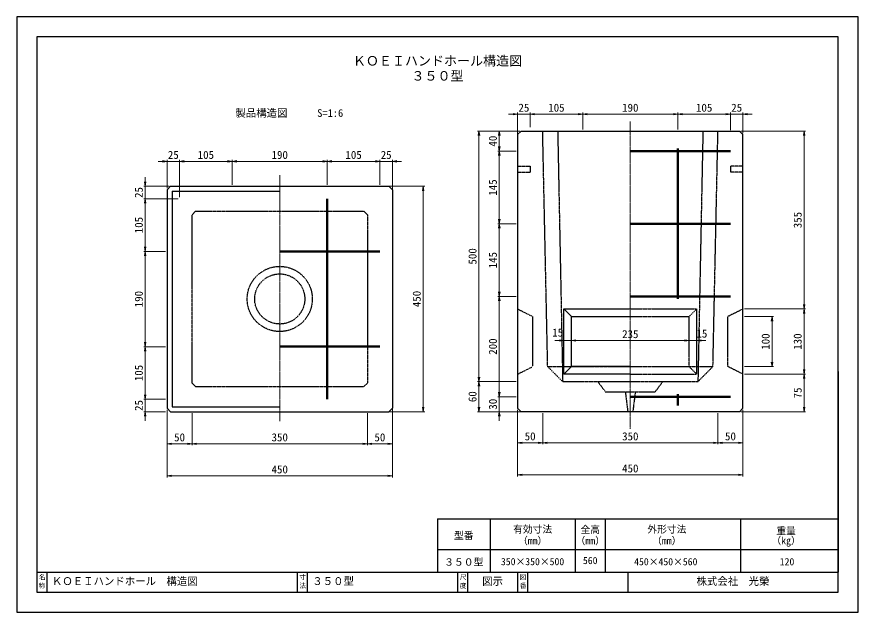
# Model space of a CAD drawing. Units: millimetres, scale not verified. Extents: x -140 to 140, y -99 to 99.
import ezdxf
from ezdxf.enums import TextEntityAlignment as Align

# ---------------------------------------------------------------- set-up
doc = ezdxf.new("R2010")
doc.units = ezdxf.units.MM
doc.linetypes.add('USER1', pattern=[12.95, 6.35, -3.175, 0.25, -3.175])
doc.linetypes.add('USER2', pattern=[4.7625, 3.175, -1.5875])
doc.layers.add('0-0', color=7, linetype='Continuous')
for name, color, linetype, lineweight in [('0-1_0', 9, 'Continuous', 25), ('0-2_dims', 2, 'Continuous', 13), ('0-3_pen3実線', 7, 'Continuous', 25), ('0-4_pen4実線', 6, 'Continuous', 25), ('0-5_pen1一点', 4, 'USER1', 13), ('0-6_pen2破線', 3, 'USER2', 25), ('0-7_鉄筋１', 7, 'Continuous', 50)]:
    doc.layers.add(name, color=color, linetype=linetype, lineweight=lineweight)
doc.styles.add('ＭＳ ゴシック', font='')
doc.styles.get('ＭＳ ゴシック').set_extended_font_data('MS Gothic')

# ---------------------------------------------------------------- blocks, each defined once
blk = doc.blocks.new('部分図 1')
at = {"layer": '0-1_0'}
blk.add_lwpolyline([(0, 0), (8400, 0), (8400, 5940), (0, 5940)], close=True, dxfattribs=at)
at = {"layer": '0-2_dims'}
for p, q in [((5000, 4969), (4910, 4969)), ((5000, 4714), (5000, 4984)), ((5000, 4969), (5125, 4969)), ((5125, 4839), (5125, 4984)), ((5125, 4839), (5125, 4984)), ((5125, 4969), (5215, 4969)), ((5125, 4969), (5650, 4969)), ((5650, 4830), (5650, 4984)), ((5650, 4815), (5650, 4984)), ((5650, 4969), (6600, 4969)), ((6600, 4815), (6600, 4984)), ((6600, 4830), (6600, 4984)), ((6600, 4969), (7125, 4969)), ((7125, 4969), (7035, 4969)), ((7125, 4809.5), (7125, 4984)), ((7125, 4809.5), (7125, 4984)), ((7125, 4969), (7250, 4969)), ((7250, 4779.64), (7250, 4984)), ((7250, 4969), (7340, 4969)), ((5020.36, 4800), (4599, 4800)), ((4614, 4800), (4614, 2300)), ((5020.36, 4800), (4802, 4800)), ((4817, 4800), (4817, 4600)), ((7229.64, 4800), (7875, 4800)), ((7860, 4800), (7860, 3025)), ((4985, 4600), (4802, 4600)), ((4985, 4600), (4802, 4600)), ((4817, 4600), (4817, 3875)), ((1500, 4498), (1410, 4498)), ((1500, 4229.64), (1500, 4513)), ((1500, 4498), (1625, 4498)), ((1625, 4140), (1625, 4513)), ((1625, 4140), (1625, 4513)), ((1625, 4498), (1715, 4498)), ((1625, 4498), (2150, 4498)), ((2150, 4265), (2150, 4513)), ((2150, 4265), (2150, 4513)), ((2150, 4498), (3100, 4498)), ((3100, 4265), (3100, 4513)), ((3100, 4265), (3100, 4513)), ((3100, 4498), (3625, 4498)), ((3625, 4498), (3535, 4498)), ((3625, 4265), (3625, 4513)), ((3625, 4265), (3625, 4513)), ((3625, 4498), (3750, 4498)), ((3750, 4215), (3750, 4513)), ((3750, 4498), (3840, 4498)), ((1282, 4250), (1282, 4340)), ((1520.36, 4250), (1267, 4250)), ((1282, 4250), (1282, 4125)), ((3715, 4250), (4072, 4250)), ((4057, 4250), (4057, 2000)), ((1610, 4125), (1267, 4125)), ((1610, 4125), (1267, 4125)), ((1282, 4125), (1282, 4035)), ((1282, 4125), (1282, 3600)), ((4985, 3875), (4802, 3875)), ((4985, 3875), (4802, 3875)), ((4817, 3875), (4817, 3150)), ((1485, 3600), (1267, 3600)), ((1485, 3600), (1267, 3600)), ((1282, 3600), (1282, 2648)), ((4985, 3150), (4802, 3150)), ((4985, 3150), (4802, 3150)), ((4817, 3150), (4817, 2150)), ((7265, 3025), (7875, 3025)), ((7265, 3025), (7875, 3025)), ((7860, 3025), (7860, 2375)), ((7265, 2950), (7555, 2950)), ((7540, 2950), (7540, 2450)), ((5462.5, 2710), (5372.5, 2710)), ((5462.5, 2715), (5462.5, 2725)), ((5462.5, 2710), (5537.5, 2710)), ((5537.5, 2715), (5537.5, 2725)), ((5537.5, 2715), (5537.5, 2725)), ((5537.5, 2710), (5627.5, 2710)), ((5537.5, 2710), (6712.5, 2710)), ((6712.5, 2710), (6622.5, 2710)), ((6712.5, 2715), (6712.5, 2725)), ((6712.5, 2715), (6712.5, 2725)), ((6712.5, 2710), (6787.5, 2710)), ((6787.5, 2715), (6787.5, 2725)), ((6787.5, 2710), (6877.5, 2710)), ((1485, 2648), (1267, 2648)), ((1485, 2648), (1267, 2648)), ((1282, 2648), (1282, 2125)), ((7265, 2450), (7555, 2450)), ((7265, 2375), (7875, 2375)), ((7265, 2375), (7875, 2375)), ((7860, 2375), (7860, 2000)), ((4985, 2300), (4599, 2300)), ((4985, 2300), (4599, 2300)), ((4614, 2300), (4614, 2000)), ((1282, 2125), (1282, 2215)), ((4817, 2150), (4817, 2240)), ((1485, 2125), (1267, 2125)), ((1485, 2125), (1267, 2125)), ((1282, 2125), (1282, 2000)), ((4985, 2150), (4802, 2150)), ((4985, 2150), (4802, 2150)), ((4817, 2150), (4817, 2000)), ((1500, 2020.36), (1500, 1345)), ((3750, 2035), (3750, 1345)), ((5000, 2020.36), (5000, 1675)), ((5000, 2020.36), (5000, 1355)), ((7250, 2020.36), (7250, 1675)), ((7250, 2020.36), (7250, 1355)), ((1485, 2000), (1267, 2000)), ((1282, 2000), (1282, 1910)), ((1500, 1985), (1500, 1665)), ((1750, 1985), (1750, 1665)), ((1750, 1985), (1750, 1665)), ((3500, 1985), (3500, 1665)), ((3500, 1985), (3500, 1665)), ((3715, 2000), (4072, 2000)), ((3750, 1985), (3750, 1665)), ((5069, 2000), (4599, 2000)), ((5069, 2000), (4802, 2000)), ((4817, 2000), (4817, 1910)), ((5250, 1985), (5250, 1675)), ((5250, 1985), (5250, 1675)), ((7000, 1985), (7000, 1675)), ((7000, 1985), (7000, 1675)), ((7229.64, 2000), (7875, 2000)), ((1750, 1680), (1500, 1680)), ((1750, 1680), (3500, 1680)), ((3500, 1680), (3750, 1680)), ((5000, 1690), (5250, 1690)), ((5250, 1690), (7000, 1690)), ((7000, 1690), (7250, 1690)), ((1500, 1360), (3750, 1360)), ((5000, 1370), (7250, 1370))]:
    blk.add_line(p, q, dxfattribs=at)
for points in [[(4955, 4961.5), (5000, 4969), (4955, 4976.5)], [(5170, 4976.5), (5125, 4969), (5170, 4961.5)], [(5170, 4976.5), (5125, 4969), (5170, 4961.5)], [(5605, 4961.5), (5650, 4969), (5605, 4976.5)], [(5695, 4976.5), (5650, 4969), (5695, 4961.5)], [(6555, 4961.5), (6600, 4969), (6555, 4976.5)], [(6645, 4976.5), (6600, 4969), (6645, 4961.5)], [(7080, 4961.5), (7125, 4969), (7080, 4976.5)], [(7080, 4961.5), (7125, 4969), (7080, 4976.5)], [(7295, 4976.5), (7250, 4969), (7295, 4961.5)], [(4621.5, 4755), (4614, 4800), (4606.5, 4755)], [(4824.5, 4755), (4817, 4800), (4809.5, 4755)], [(7867.5, 4755), (7860, 4800), (7852.5, 4755)], [(4809.5, 4645), (4817, 4600), (4824.5, 4645)], [(4824.5, 4555), (4817, 4600), (4809.5, 4555)], [(1455, 4490.5), (1500, 4498), (1455, 4505.5)], [(1670, 4505.5), (1625, 4498), (1670, 4490.5)], [(1670, 4505.5), (1625, 4498), (1670, 4490.5)], [(2105, 4490.5), (2150, 4498), (2105, 4505.5)], [(2195, 4505.5), (2150, 4498), (2195, 4490.5)], [(3055, 4490.5), (3100, 4498), (3055, 4505.5)], [(3145, 4505.5), (3100, 4498), (3145, 4490.5)], [(3580, 4490.5), (3625, 4498), (3580, 4505.5)], [(3580, 4490.5), (3625, 4498), (3580, 4505.5)], [(3795, 4505.5), (3750, 4498), (3795, 4490.5)], [(1274.5, 4295), (1282, 4250), (1289.5, 4295)], [(4064.5, 4205), (4057, 4250), (4049.5, 4205)], [(1289.5, 4080), (1282, 4125), (1274.5, 4080)], [(1289.5, 4080), (1282, 4125), (1274.5, 4080)], [(4809.5, 3920), (4817, 3875), (4824.5, 3920)], [(4824.5, 3830), (4817, 3875), (4809.5, 3830)], [(1274.5, 3645), (1282, 3600), (1289.5, 3645)], [(1289.5, 3555), (1282, 3600), (1274.5, 3555)], [(4809.5, 3195), (4817, 3150), (4824.5, 3195)], [(4824.5, 3105), (4817, 3150), (4809.5, 3105)], [(7852.5, 3070), (7860, 3025), (7867.5, 3070)], [(7867.5, 2980), (7860, 3025), (7852.5, 2980)], [(7547.5, 2905), (7540, 2950), (7532.5, 2905)], [(1274.5, 2693), (1282, 2648), (1289.5, 2693)], [(5417.5, 2702.5), (5462.5, 2710), (5417.5, 2717.5)], [(5582.5, 2717.5), (5537.5, 2710), (5582.5, 2702.5)], [(5582.5, 2717.5), (5537.5, 2710), (5582.5, 2702.5)], [(6667.5, 2702.5), (6712.5, 2710), (6667.5, 2717.5)], [(6667.5, 2702.5), (6712.5, 2710), (6667.5, 2717.5)], [(6832.5, 2717.5), (6787.5, 2710), (6832.5, 2702.5)], [(1289.5, 2603), (1282, 2648), (1274.5, 2603)], [(7532.5, 2495), (7540, 2450), (7547.5, 2495)], [(7852.5, 2420), (7860, 2375), (7867.5, 2420)], [(7867.5, 2330), (7860, 2375), (7852.5, 2330)], [(4606.5, 2345), (4614, 2300), (4621.5, 2345)], [(4621.5, 2255), (4614, 2300), (4606.5, 2255)], [(4809.5, 2195), (4817, 2150), (4824.5, 2195)], [(4809.5, 2195), (4817, 2150), (4824.5, 2195)], [(1274.5, 2170), (1282, 2125), (1289.5, 2170)], [(1274.5, 2170), (1282, 2125), (1289.5, 2170)], [(4049.5, 2045), (4057, 2000), (4064.5, 2045)], [(4606.5, 2045), (4614, 2000), (4621.5, 2045)], [(7852.5, 2045), (7860, 2000), (7867.5, 2045)], [(1289.5, 1955), (1282, 2000), (1274.5, 1955)], [(4824.5, 1955), (4817, 2000), (4809.5, 1955)], [(1545, 1687.5), (1500, 1680), (1545, 1672.5)], [(1705, 1672.5), (1750, 1680), (1705, 1687.5)], [(1795, 1687.5), (1750, 1680), (1795, 1672.5)], [(3455, 1672.5), (3500, 1680), (3455, 1687.5)], [(3545, 1687.5), (3500, 1680), (3545, 1672.5)], [(3705, 1672.5), (3750, 1680), (3705, 1687.5)], [(5045, 1697.5), (5000, 1690), (5045, 1682.5)], [(5205, 1682.5), (5250, 1690), (5205, 1697.5)], [(5295, 1697.5), (5250, 1690), (5295, 1682.5)], [(6955, 1682.5), (7000, 1690), (6955, 1697.5)], [(7045, 1697.5), (7000, 1690), (7045, 1682.5)], [(7205, 1682.5), (7250, 1690), (7205, 1697.5)], [(1545, 1367.5), (1500, 1360), (1545, 1352.5)], [(3705, 1352.5), (3750, 1360), (3705, 1367.5)], [(5045, 1377.5), (5000, 1370), (5045, 1362.5)], [(7205, 1362.5), (7250, 1370), (7205, 1377.5)]]:
    blk.add_lwpolyline(points, dxfattribs=at)
at = {"layer": '0-3_pen3実線'}
for p, q in [((5000, 4764.64), (5035.36, 4800)), ((5035.36, 4800), (7214.64, 4800)), ((7250, 4764.64), (7214.64, 4800)), ((5000, 4764.64), (5000, 2035.36)), ((7250, 2035.36), (7250, 4764.64)), ((1500, 4214.64), (1535.36, 4250)), ((1500, 4214.64), (1500, 2035.36)), ((1535.36, 4250), (3714.64, 4250)), ((1550, 4200), (1550, 2050)), ((1550, 4200), (2625, 4200)), ((3750, 4214.64), (3714.64, 4250)), ((3750, 4214.64), (3750, 2035.36)), ((1750, 3964.64), (1785.36, 4000)), ((3500, 3964.64), (3464.64, 4000)), ((5462.5, 3025), (6125, 3025)), ((5462.5, 2375), (5462.5, 3025)), ((5462.5, 3025), (5537.5, 2950)), ((5537.5, 2450), (5537.5, 2950)), ((5537.5, 2950), (6125, 2950)), ((5462.5, 2375), (5537.5, 2450)), ((6125, 2450), (5537.5, 2450)), ((6125, 2375), (5462.5, 2375)), ((1785.36, 2250), (1750, 2285.36)), ((3464.64, 2250), (3500, 2285.36)), ((1535.36, 2000), (1500, 2035.36)), ((1550, 2050), (2625, 2050)), ((3714.64, 2000), (3750, 2035.36)), ((5035.36, 2000), (5000, 2035.36)), ((7214.64, 2000), (7250, 2035.36)), ((1535.36, 2000), (3714.64, 2000)), ((7214.64, 2000), (5035.36, 2000)), ((4725, 930), (4725, 405)), ((5575, 930), (5575, 405)), ((5875, 930), (5875, 405)), ((7225, 930), (7225, 405)), ((4200, 624), (8200, 624)), ((300, 400), (300, 200)), ((2900, 400), (2900, 200)), ((4500, 400), (4500, 200)), ((5100, 400), (5100, 200))]:
    blk.add_line(p, q, dxfattribs=at)
at = {"layer": '0-4_pen4実線'}
for p, q in [((8200, 2400), (8200, 1400)), ((8200, 1400), (8200, 400)), ((4200, 930), (8200, 930)), ((4200, 930), (4200, 405)), ((200, 400), (8200, 400)), ((2800, 400), (2800, 200)), ((4400, 400), (4400, 200)), ((5000, 400), (5000, 200)), ((6100, 400), (6100, 200))]:
    blk.add_line(p, q, dxfattribs=at)
blk.add_lwpolyline([(200, 200), (8200, 200), (8200, 5740), (200, 5740)], close=True, dxfattribs=at)
at = {"layer": '0-5_pen1一点'}
for p, q in [((6125, 4896), (6125, 1825)), ((2625, 4359), (2625, 1906))]:
    blk.add_line(p, q, dxfattribs=at)
at = {"layer": '0-6_pen2破線'}
for p, q in [((5300, 2450), (5250, 4800)), ((5400, 4800), (5450, 2300)), ((6850, 4800), (6800, 2300)), ((6950, 2450), (7000, 4800)), ((5000, 4450), (5125, 4450)), ((5000, 4390), (5125, 4390)), ((5125, 4450), (5125, 4390)), ((7250, 4450), (7125, 4450)), ((7125, 4450), (7125, 4390)), ((7250, 4390), (7125, 4390)), ((1750, 2285.36), (1750, 3964.64)), ((1785.36, 4000), (3464.64, 4000)), ((3500, 3964.64), (3500, 2285.36)), ((5000, 3025), (5150, 2950)), ((6125, 3025), (6787.5, 3025)), ((6787.5, 3025), (6712.5, 2950)), ((6787.5, 3025), (6787.5, 2375)), ((7250, 3025), (7100, 2950)), ((5150, 2950), (5150, 2450)), ((6125, 2950), (6712.5, 2950)), ((6712.5, 2450), (6712.5, 2950)), ((7100, 2450), (7100, 2950)), ((5000, 2375), (5150, 2450)), ((5450, 2300), (5300, 2450)), ((5300, 2450), (6125, 2450)), ((6125, 2450), (6712.5, 2450)), ((6787.5, 2375), (6712.5, 2450)), ((6712.5, 2450), (6950, 2450)), ((6800, 2300), (6950, 2450)), ((7250, 2375), (7100, 2450)), ((6125, 2375), (6787.5, 2375)), ((5450, 2300), (6800, 2300)), ((5800, 2300), (5875, 2200)), ((6375, 2200), (6450, 2300)), ((1785.36, 2250), (3464.64, 2250)), ((5875, 2200), (6375, 2200)), ((6075, 2200), (6100, 2000)), ((6175, 2200), (6150, 2000))]:
    blk.add_line(p, q, dxfattribs=at)
for radius in [325, 250]:
    blk.add_circle((2625, 3125), radius, dxfattribs=at)
at = {"layer": '0-7_鉄筋１'}
for p, q in [((6600, 4625), (6600, 3125)), ((6125, 4600), (7125, 4600)), ((3100, 4125), (3100, 2125)), ((6125, 3875), (7125, 3875)), ((2625, 3600), (3625, 3600)), ((6125, 3150), (7125, 3150)), ((2625, 2650), (3625, 2650)), ((6125, 2150), (7125, 2150)), ((6600, 2175), (6600, 2062.5))]:
    blk.add_line(p, q, dxfattribs=at)
at = {"layer": '0-2_dims', "style": 'ＭＳ ゴシック'}
for s, p in [('25', (5007.99, 4969.5)), ('105', (5305.74, 4969.5)), ('190', (6043.24, 4969.5)), ('105', (6780.74, 4969.5)), ('25', (7132.99, 4969.5)), ('25', (1507.99, 4498.5)), ('105', (1805.74, 4498.5)), ('190', (2543.24, 4498.5)), ('105', (3280.74, 4498.5)), ('25', (3632.99, 4498.5)), ('15', (5345.49, 2725.49)), ('235', (6043.24, 2710.5)), ('15', (6785.49, 2715.49)), ('50', (1570.49, 1680.5)), ('350', (2543.24, 1680.5)), ('50', (3570.49, 1680.5)), ('50', (5070.49, 1690.5)), ('350', (6043.24, 1690.5)), ('50', (7070.49, 1690.5)), ('450', (2543.24, 1360.5)), ('450', (6043.24, 1370.5))]:
    blk.add_text(s, height=79.92, dxfattribs=at).set_placement(p, align=Align.BOTTOM_LEFT)
for s, p in [('40', (4816.5, 4645.49)), ('145', (4816.5, 4155.74)), ('25', (1281.5, 4132.99)), ('355', (7859.5, 3830.74)), ('105', (1281.5, 3780.74)), ('500', (4613.5, 3468.24)), ('145', (4816.5, 3430.74)), ('190', (1281.5, 3042.24)), ('450', (4056.5, 3043.24)), ('100', (7539.5, 2618.24)), ('130', (7859.5, 2618.24)), ('200', (4816.5, 2568.24)), ('105', (1281.5, 2304.74)), ('60', (4613.5, 2095.49)), ('75', (7859.5, 2132.99)), ('25', (1281.5, 2007.99)), ('30', (4816.5, 2020.49))]:
    blk.add_text(s, height=79.92, rotation=90, dxfattribs=at).set_placement(p, align=Align.BOTTOM_LEFT)
at = {"layer": '0-3_pen3実線', "style": 'ＭＳ ゴシック'}
for s, height, p in [('\u3000製品構造図\u3000', 76.24, (2078.04, 4919.16)), ('S=1:6', 76.24, (2999.14, 4919.16)), ('有効寸法', 71.47, (4955.03, 770.26)), ('全高', 71.47, (5627.52, 766.26)), ('外形寸法', 71.47, (6295.03, 770.26)), ('重量', 71.45, (7582.54, 753.73)), ('型番', 71.47, (4365.02, 708)), ('（mm）', 71.49, (5003.73, 655.24)), ('（mm）', 71.49, (5578.73, 655.24)), ('（mm）', 71.49, (6342.73, 655.24)), ('（㎏）', 71.45, (7533.81, 656.27)), ('３５０型', 71.47, (4267.52, 442.25)), ('350×350×500', 71.48, (4833.13, 447.25)), ('560', 71.47, (5651.88, 458.26)), ('450×450×560', 71.48, (6163.13, 446.25)), ('120', 71.48, (7616.88, 446.25)), ('名', 47.65, (220.57, 310.7)), ('ＫＯＥＩハンドホール\u3000構造図', 76.24, (350, 248)), ('寸', 47.59, (2819.4, 311.09)), ('３５０型', 76.24, (2950, 248)), ('尺', 47.61, (4422.2, 311.83)), ('図示', 76.23, (4646.03, 248.01)), ('図', 47.61, (5018.4, 311.33)), ('株式会社\u3000光榮', 76.24, (6786.05, 248.01)), ('称', 47.62, (217.15, 224.87)), ('法', 47.62, (2821.7, 226.25)), ('度', 47.63, (4421.7, 226)), ('番', 47.61, (5022.2, 226.5))]:
    blk.add_text(s, height=height, dxfattribs=at).set_placement(p, align=Align.BOTTOM_LEFT)
at = {"layer": '0-4_pen4実線', "style": 'ＭＳ ゴシック'}
for s, p in [('\u3000ＫＯＥＩハンドホール構造図\u3000', (3225.03, 5425)), ('３５０型', (3940.02, 5275))]:
    blk.add_text(s, height=95.3, dxfattribs=at).set_placement(p, align=Align.BOTTOM_LEFT)

msp = doc.modelspace()

# ---------------------------------------------------------------- block references
at = {"layer": '0-0', "xscale": 0.03333333, "yscale": 0.03333333}
msp.add_blockref('部分図 1', (-140.167, -99), dxfattribs=at)

doc.saveas('drawing.dxf')
